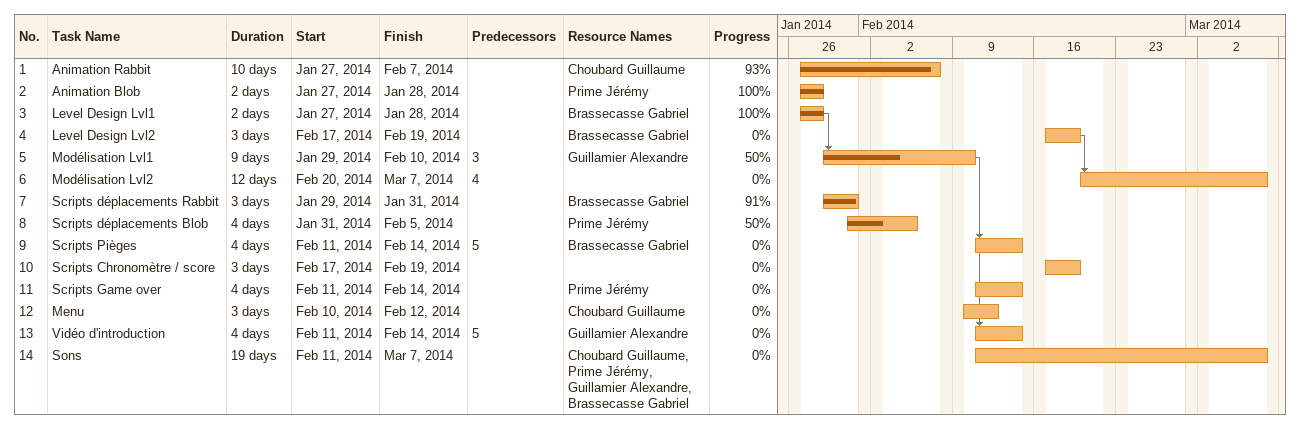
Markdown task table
| ID | Task | Duration | Start | Finish | Predecessors | Resources | % complete |
|---|---|---|---|---|---|---|---|
| 1 | Animation Rabbit | 10d | 2014-01-27 | 2014-02-07 |  | Choubard Guillaume | 93 |
| 2 | Animation Blob | 2d | 2014-01-27 | 2014-01-28 |  | Prime Jérémy | 100 |
| 3 | Level Design Lvl1 | 2d | 2014-01-27 | 2014-01-28 |  | Brassecasse Gabriel | 100 |
| 4 | Level Design Lvl2 | 3d | 2014-02-17 | 2014-02-19 |  | Brassecasse Gabriel | 0 |
| 5 | Modélisation Lvl1 | 9d | 2014-01-29 | 2014-02-10 | 3 | Guillamier Alexandre | 50 |
| 6 | Modélisation Lvl2 | 12d | 2014-02-20 | 2014-03-07 | 4 |  | 0 |
| 7 | Scripts déplacements Rabbit | 3d | 2014-01-29 | 2014-01-31 |  | Brassecasse Gabriel | 91 |
| 8 | Scripts déplacements Blob | 4d | 2014-01-31 | 2014-02-05 |  | Prime Jérémy | 50 |
| 9 | Scripts Pièges | 4d | 2014-02-11 | 2014-02-14 | 5 | Brassecasse Gabriel | 0 |
| 10 | Scripts Chronomètre / score | 3d | 2014-02-17 | 2014-02-19 |  |  | 0 |
| 11 | Scripts Game over | 4d | 2014-02-11 | 2014-02-14 |  | Prime Jérémy | 0 |
| 12 | Menu | 3d | 2014-02-10 | 2014-02-12 |  | Choubard Guillaume | 0 |
| 13 | Vidéo d'introduction | 4d | 2014-02-11 | 2014-02-14 | 5 | Guillamier Alexandre | 0 |
| 14 | Sons | 19d | 2014-02-11 | 2014-03-07 |  | Choubard Guillaume, Prime Jérémy, Guillamier Alexandre, Brassecasse Gabriel | 0 |
